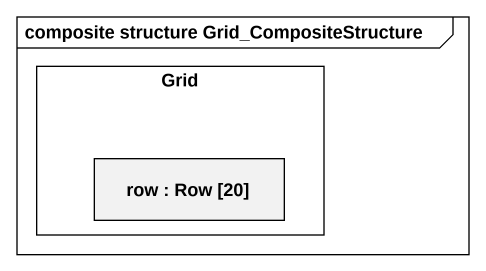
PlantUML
@startuml
mainframe composite structure Grid_CompositeStructure
rectangle Grid {
  rectangle "row : Row [20]" as row
}
@enduml
